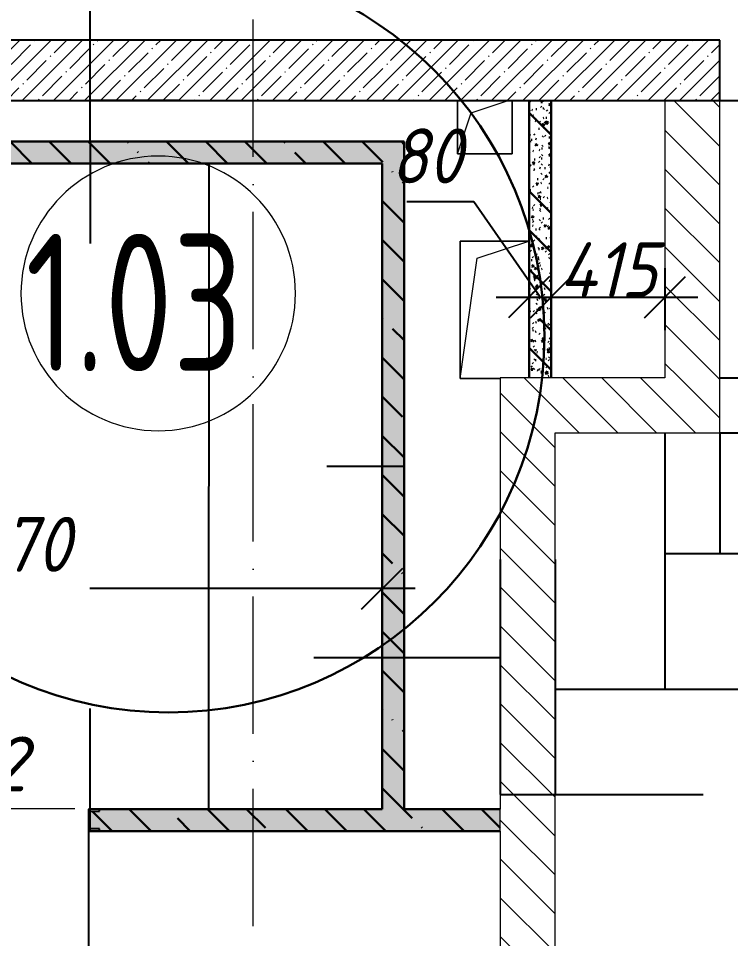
# Model space of a CAD drawing. Header units: millimetres. Extents: x 12986 to 523328, y -9759 to 30092.
# Drawn here: x 69152 to 71746, y 22478 to 25829 of the extents above; entities that cross this region are included whole.
import ezdxf

# ---------------------------------------------------------------- set-up
doc = ezdxf.new("R2010")
doc.units = ezdxf.units.MM
doc.linetypes.add('50_200_ШТРИХ_1Т_ш5_п1_п1_', pattern=[700, 500, -100, 0, -100])
for name, color, linetype, lineweight in [('0) ПГП', 1, 'Continuous', 30), ('2) Расчет', 1, 'Continuous', 30), ('A-ANNO-DIMS', 7, 'Continuous', 9), ('A-AREA-IDEN', 7, 'Continuous', 9), ('A-DOOR-IDEN', 7, 'Continuous', 9), ('A-FLOR', 7, 'Continuous', 9), ('A-GENM', 7, 'Continuous', 9), ('A-GENM-1', 7, 'Continuous', 25), ('A-GENM-IDEN', 7, 'Continuous', 9), ('A-WALL-1', 7, 'Continuous', 25), ('A-WALL-PATT-1', 7, 'Continuous', 5), ('Оси-2', 7, '50_200_ШТРИХ_1Т_ш5_п1_п1_', 9)]:
    doc.layers.add(name, color=color, linetype=linetype, lineweight=lineweight)
doc.layers.add('0)Допникки кружки', color=7, linetype='Continuous', plot=False)
for name, color, linetype, lineweight, true_color in [('A-WALL-2', 7, 'Continuous', 13, 0x000000), ('A-WALL-3', 7, 'Continuous', 5, 0x000000), ('A-WALL-9', 7, 'Continuous', 5, 0x0070df), ('A-WALL-PATT-2', 7, 'Continuous', 5, 0xce0000)]:
    doc.layers.add(name, color=color, linetype=linetype, lineweight=lineweight, true_color=true_color)
doc.styles.add('ISOCPEUR_I_3', font='isocpeui.ttf', dxfattribs={"width": 0.9, "height": 200})
doc.styles.add('ISOCPEUR_I_5', font='isocpeui.ttf', dxfattribs={"height": 200})
doc.styles.add('СПДС', font='ГОСТ тип А.ttf', dxfattribs={"width": 0.9})
doc.dimstyles.new('ISO-2_0_0_9К_СРЕДНИЙ_1', dxfattribs={"dimscale": 304.8, "dimtxt": 199.196235, "dimasz": 0.492126, "dimexe": 0.393701, "dimexo": 0, "dimgap": 0, "dimtad": 1, "dimdec": 0, "dimzin": 0, "dimdsep": 46, "dimtxsty": 'ISOCPEUR_I_3', "dimblk1": 'OBLIQUE', "dimblk2": 'OBLIQUE', "dimsah": 1, "dimcen": 0.09, "dimdle": 0.393701, "dimazin": 0, "dimtfac": 1, "dimtdec": 4, "dimtix": 1, "dimtmove": 2, "dimatfit": 3, "dimfxl": 1, "dimtvp": 1, "dimtolj": 1, "dimtzin": 0, "dimarcsym": 2})
doc.dimstyles.new('ISO-2_0_0_9К_СРЕДНИЙ_6', dxfattribs={"dimscale": 304.8, "dimtxt": 199.196235, "dimasz": 0.492126, "dimexe": 0.393701, "dimexo": 0, "dimgap": 0, "dimtad": 1, "dimdec": 0, "dimzin": 0, "dimdsep": 46, "dimtxsty": 'ISOCPEUR_I_3', "dimblk1": 'OBLIQUE', "dimblk2": 'OBLIQUE', "dimsah": 1, "dimcen": 0.09, "dimdle": 0.393701, "dimazin": 0, "dimtfac": 1, "dimtdec": 4, "dimtix": 1, "dimtmove": 1, "dimatfit": 3, "dimfxl": 1, "dimtvp": 1, "dimtolj": 1, "dimtzin": 0, "dimarcsym": 2})
doc.dimstyles.new('ISO-2_0_0_9К_СРЕДНИЙ_7', dxfattribs={"dimscale": 304.8, "dimtxt": 199.196235, "dimasz": 0.492126, "dimexe": 0.393701, "dimexo": 0, "dimgap": 0, "dimtad": 1, "dimdec": 0, "dimzin": 0, "dimdsep": 46, "dimtxsty": 'ISOCPEUR_I_3', "dimblk1": 'OBLIQUE', "dimblk2": 'OBLIQUE', "dimsah": 1, "dimcen": 0.09, "dimdle": 0.393701, "dimazin": 0, "dimtfac": 1, "dimtdec": 4, "dimtix": 1, "dimtmove": 0, "dimatfit": 3, "dimfxl": 1, "dimtvp": 1, "dimtolj": 1, "dimtzin": 0, "dimarcsym": 2})
doc.dimstyles.new('ISO-2_0_0_9К_СРЕДНИЙ_ФОН', dxfattribs={"dimscale": 304.8, "dimtxt": 199.196235, "dimasz": 0.492126, "dimexe": 0.393701, "dimexo": 0, "dimgap": 0.164042, "dimtad": 1, "dimdec": 0, "dimdsep": 46, "dimtxsty": 'ISOCPEUR_I_3', "dimblk1": 'OBLIQUE', "dimblk2": 'OBLIQUE', "dimsah": 1, "dimcen": 0.09, "dimdle": 0.393701, "dimazin": 0, "dimtfac": 1, "dimtdec": 4, "dimtix": 1, "dimtmove": 1, "dimatfit": 3, "dimfxl": 1, "dimtvp": 1, "dimtfill": 1, "dimtolj": 1, "dimtzin": 0, "dimarcsym": 2})
doc.dimstyles.new('ISO-2_0_0_9К_СРЕДНИЙ_ФОН_1', dxfattribs={"dimscale": 304.8, "dimtxt": 199.196235, "dimasz": 0.492126, "dimexe": 0.393701, "dimexo": 0, "dimgap": 0.164042, "dimtad": 1, "dimdec": 0, "dimdsep": 46, "dimtxsty": 'ISOCPEUR_I_3', "dimblk1": 'OBLIQUE', "dimblk2": 'OBLIQUE', "dimsah": 1, "dimcen": 0.09, "dimdle": 0.393701, "dimazin": 0, "dimtfac": 1, "dimtdec": 4, "dimtix": 1, "dimtmove": 0, "dimatfit": 3, "dimfxl": 1, "dimtvp": 1, "dimtfill": 1, "dimtolj": 1, "dimtzin": 0, "dimarcsym": 2})
doc.dimstyles.new('ISO-2_0_0_9К_СРЕДНИЙ_ФОН_2', dxfattribs={"dimscale": 304.8, "dimtxt": 199.196235, "dimasz": 0.492126, "dimexe": 0.393701, "dimexo": 0, "dimgap": 0.164042, "dimtad": 1, "dimdec": 0, "dimdsep": 46, "dimtxsty": 'ISOCPEUR_I_3', "dimblk1": 'OBLIQUE', "dimblk2": 'OBLIQUE', "dimsah": 1, "dimcen": 0.09, "dimdle": 0.393701, "dimazin": 0, "dimtfac": 1, "dimtdec": 4, "dimtix": 1, "dimtmove": 2, "dimatfit": 3, "dimfxl": 1, "dimtvp": 1, "dimtfill": 1, "dimtolj": 1, "dimtzin": 0, "dimarcsym": 2})
doc.dimstyles.get("Standard").update_dxf_attribs({"dimtxt": 0.18, "dimasz": 0.18, "dimexe": 0.18, "dimexo": 0.0625, "dimgap": 0.09, "dimtad": 0, "dimtih": 1, "dimtoh": 1, "dimdec": 4, "dimzin": 0, "dimdsep": 46, "dimtxsty": 'Standard', "dimcen": 0.09, "dimadec": 0, "dimazin": 0, "dimtfac": 1, "dimtdec": 4, "dimtofl": 0, "dimtmove": 0, "dimatfit": 3, "dimfxl": 1, "dimtolj": 1, "dimtzin": 0, "dimarcsym": 0})
pattern_1 = [(50, (61996.893, 0), (72.87376, -6.37607), [7.62, -83.82]), (355, (61996.89, 0), (-14.09699, 76.42244), [6.096, -67.056]), (100.451, (62002.966, -0.53), (58.77696, 70.04687), [6.476, -71.236]), (46.184, (61996.89, 20.32), (108.43142, -16.81745), [11.43, -125.73]), (96.636, (62005.93, 18.92), (94.961, 98.9709), [9.714, -106.854]), (351.184, (61996.89, 20.32), (94.96227, 98.9702), [9.144, -100.584]), (21, (62007.053, 15.24), (60.64565, -40.90654), [7.62, -83.82]), (326, (62007.05, 15.24), (24.72083, 73.67493), [6.096, -67.056]), (71.451, (62012.11, 11.83), (85.36689, 32.76874), [6.476, -71.236]), (37.5, (61996.893, 0), (1.235525, 33.822432), [3.353, -62.89, 3.353, -64.719, -67.31]), (37.5, (61996.893, 0), (1.235525, 33.822432), [-134.315, 3.353, -63.957]), (7.5, (61996.893, 0), (26.728146, 40.07255), [3.353, -35.458, 3.353, -61.366, -25.654]), (7.5, (61996.893, 0), (26.728146, 40.07255), [-103.53, 3.353, -22.301]), (327.5, (61974.236, 0), (54.236318, -2.292117), [3.353, -22.047, 3.353, -75.895, -105.156]), (327.5, (61974.236, 0), (54.236318, -2.292117), [-104.648, 3.353, -101.803]), (317.5, (61964.076, 0), (59.25158, 10.17014), [3.353, -29.667, 3.353, -49.276, -74.676]), (317.5, (61964.076, 0), (59.25158, 10.17014), [-85.649, 3.353, -71.323])]
pattern_2 = [(135, (61996.9, 0), (-142.5612, -142.5612), []), (135, (62139.46, 0), (-142.5612, -142.5612), [252.016, -50.403, 3.353, -47.05])]
pattern_3 = [(135, (61996.89, 0), (-70.71068, -70.71068), [])]

# ---------------------------------------------------------------- blocks, each defined once
blk = doc.blocks.new('AR_Отверстие прямоугольное _в плите_ - AR_Отверстие прямоугольное _в плите_-24428611-АР1_Кладочный план 1 этажа')
at = {"layer": 'A-GENM'}
for p, q in [((-100, 95), (-100, -100)), ((-50, 50), (85, 95)), ((100, -100), (100, 95)), ((-100, -100), (-50, 50)), ((-100, -100), (100, -100))]:
    blk.add_line(p, q, dxfattribs=at)
blk = doc.blocks.new('AR_Отверстие прямоугольное _в плите_ - AR_Отверстие прямоугольное _в плите_-24428856-АР1_Кладочный план 1 этажа')
at = {"layer": 'A-GENM'}
for p, q in [((125, 250), (-125, 250)), ((-125, 250), (-125, -250)), ((-62.5, 187.5), (125, 250)), ((125, -248), (125, 250)), ((-125, -250), (-62.5, 187.5)), ((-125, -250), (21, -250))]:
    blk.add_line(p, q, dxfattribs=at)
blk = doc.blocks.new('Фахверк_СКБ_Швеллер_Тип 2 - СМ-1_80х2230h-26952290-АР1_Кладочный план 1 этажа')
at = {"layer": 'A-GENM-1'}
for p, q in [((165, 40), (125, 40)), ((125, 40), (125, -40)), ((165, 32.6), (165, 40)), ((129.5, 32.6), (165, 32.6)), ((129.5, -32.6), (129.5, 32.6)), ((165, -32.6), (129.5, -32.6)), ((165, -40), (165, -32.6)), ((125, -40), (165, -40))]:
    blk.add_line(p, q, dxfattribs=at)
blk = doc.blocks.new('_Oblique')
at = {"color": 0, "linetype": 'ByBlock', "lineweight": -2}
blk.add_line((-0.5, -0.5), (0.5, 0.5), dxfattribs=at)
blk = doc.blocks.new('DIMBLOCK57-АР1_Кладочный план 1 этажа')
at = {"layer": 'A-ANNO-DIMS', "color": 0, "lineweight": -2, "transparency": 16777216}
for p, q in [((72342.7, 24777.8), (72192.7, 24777.8)), ((72192.7, 24777.8), (72192.7, 24520)), ((72192.7, 24200), (72192.7, 24640)), ((71709.9, 24520), (72312.7, 24520)), ((71706.9, 24320), (72312.7, 24320))]:
    blk.add_line(p, q, dxfattribs=at)
at = {"layer": 'Defpoints', "color": 0, "transparency": 16777216}
for p in [(71709.9, 24520), (72192.7, 24520), (71706.9, 24320)]:
    blk.add_point(p, dxfattribs=at)
at = {"layer": 'A-ANNO-DIMS', "color": 0, "lineweight": -2, "transparency": 16777216, "xscale": 150, "yscale": 150, "zscale": 150}
for p, rotation in [((72192.7, 24520), 90), ((72192.7, 24320), 270)]:
    blk.add_blockref('_Oblique', p, dxfattribs=dict(at, rotation=rotation))
at = {"layer": 'A-ANNO-DIMS', "color": 0, "transparency": 16777216, "insert": (72450.5, 24733.6), "char_height": 200, "width": 455.087, "attachment_point": 1, "rotation": 90, "line_spacing_factor": 1.149209, "style": 'ISOCPEUR_I_3', "bg_fill": 3, "box_fill_scale": 1.1, "bg_fill_color": 256, "bg_fill_true_color": 13158600, "bg_fill_transparency": 0}
blk.add_mtext('\\A1;200', dxfattribs=at)
blk = doc.blocks.new('DIMBLOCK58-АР1_Кладочный план 1 этажа')
at = {"layer": 'A-ANNO-DIMS', "color": 0, "lineweight": -2, "transparency": 16777216}
for p, q in [((72192.7, 24400), (72192.7, 25650)), ((71506.9, 25530), (72312.7, 25530)), ((71709.9, 24520), (72312.7, 24520))]:
    blk.add_line(p, q, dxfattribs=at)
at = {"layer": 'Defpoints', "color": 0, "transparency": 16777216}
for p in [(71506.9, 25530), (72192.7, 25530), (71709.9, 24520)]:
    blk.add_point(p, dxfattribs=at)
at = {"layer": 'A-ANNO-DIMS', "color": 0, "lineweight": -2, "transparency": 16777216, "xscale": 150, "yscale": 150, "zscale": 150}
for p, rotation in [((72192.7, 25530), 90), ((72192.7, 24520), 270)]:
    blk.add_blockref('_Oblique', p, dxfattribs=dict(at, rotation=rotation))
at = {"layer": 'A-ANNO-DIMS', "color": 0, "transparency": 16777216, "insert": (72042.7, 25025), "char_height": 200, "width": 514.846, "attachment_point": 5, "rotation": 90, "style": 'ISOCPEUR_I_3', "bg_fill": 3, "box_fill_scale": 1.1, "bg_fill_color": 256, "bg_fill_true_color": 13158600, "bg_fill_transparency": 0}
blk.add_mtext('\\A1;1010', dxfattribs=at)
blk = doc.blocks.new('DIMBLOCK60-АР1_Кладочный план 1 этажа')
at = {"layer": 'A-ANNO-DIMS', "color": 0, "lineweight": -2, "transparency": 16777216}
for p, q in [((68006.9, 23858.6), (68006.9, 23632.6)), ((70476.9, 23858.6), (70476.9, 23632.6)), ((67886.9, 23752.6), (68881, 23752.6)), ((70596.9, 23752.6), (69412.4, 23752.6))]:
    blk.add_line(p, q, dxfattribs=at)
at = {"layer": 'Defpoints', "color": 0, "transparency": 16777216}
for p in [(68006.9, 23858.6), (70476.9, 23858.6), (70476.9, 23752.6)]:
    blk.add_point(p, dxfattribs=at)
at = {"layer": 'A-ANNO-DIMS', "color": 0, "lineweight": -2, "transparency": 16777216, "xscale": 150, "yscale": 150, "zscale": 150, "rotation": 180}
blk.add_blockref('_Oblique', (68006.9, 23752.6), dxfattribs=at)
at = {"layer": 'A-ANNO-DIMS', "color": 0, "lineweight": -2, "transparency": 16777216, "xscale": 150, "yscale": 150, "zscale": 150}
blk.add_blockref('_Oblique', (70476.9, 23752.6), dxfattribs=at)
at = {"layer": 'A-ANNO-DIMS', "color": 0, "transparency": 16777216, "insert": (68834.1, 24013.9), "char_height": 200, "width": 625.17, "attachment_point": 1, "line_spacing_factor": 1.149209, "style": 'ISOCPEUR_I_3'}
blk.add_mtext('\\A1;2470', dxfattribs=at)
blk = doc.blocks.new('DIMBLOCK61-АР1_Кладочный план 1 этажа')
at = {"layer": 'A-ANNO-DIMS', "color": 0, "lineweight": -2, "transparency": 16777216}
for p, q in [((70476.9, 24197.5), (70275.8, 24197.5)), ((70476.9, 23858.7), (70476.9, 24197.7)), ((70556.7, 24197.5), (70477.1, 24197.5)), ((70556.9, 23858.7), (70556.9, 24197.7))]:
    blk.add_line(p, q, dxfattribs=at)
at = {"layer": 'A-ANNO-DIMS', "color": 0, "transparency": 16777216}
for points in [[(70477.1, 24197.5), (70477.1, 24197.5), (70476.9, 24197.5)], [(70556.7, 24197.5), (70556.7, 24197.5), (70556.9, 24197.5)]]:
    blk.add_solid(points, dxfattribs=at)
at = {"layer": 'Defpoints', "color": 0, "transparency": 16777216}
for p in [(70556.9, 24197.5), (70476.9, 23858.6), (70556.9, 23858.6)]:
    blk.add_point(p, dxfattribs=at)
at = {"layer": 'A-ANNO-DIMS', "color": 0, "transparency": 16777216, "insert": (70123.5, 24197.6), "char_height": 0.18, "width": 303.391, "attachment_point": 1, "line_spacing_factor": 1.149209}
blk.add_mtext('\\A1;80.0000', dxfattribs=at)
blk = doc.blocks.new('DIMBLOCK62-АР1_Кладочный план 1 этажа')
at = {"layer": 'A-ANNO-DIMS', "color": 0, "lineweight": -2, "transparency": 16777216}
for p, q in [((70556.9, 23858.6), (70556.9, 23500.4)), ((70906.9, 23858.6), (70906.9, 23500.4)), ((70556.9, 23500.6), (70227.4, 23500.6)), ((70906.7, 23500.6), (70557.1, 23500.6))]:
    blk.add_line(p, q, dxfattribs=at)
at = {"layer": 'A-ANNO-DIMS', "color": 0, "transparency": 16777216}
for points in [[(70557.1, 23500.6), (70557.1, 23500.6), (70556.9, 23500.6)], [(70906.7, 23500.6), (70906.7, 23500.6), (70906.9, 23500.6)]]:
    blk.add_solid(points, dxfattribs=at)
at = {"layer": 'Defpoints', "color": 0, "transparency": 16777216}
for p in [(70556.9, 23858.6), (70906.9, 23858.6), (70906.9, 23500.6)]:
    blk.add_point(p, dxfattribs=at)
at = {"layer": 'A-ANNO-DIMS', "color": 0, "transparency": 16777216, "insert": (69999.2, 23500.7), "char_height": 0.18, "width": 455.087, "attachment_point": 1, "line_spacing_factor": 1.149209}
blk.add_mtext('\\A1;350.0000', dxfattribs=at)
blk = doc.blocks.new('DIMBLOCK63-АР1_Кладочный план 1 этажа')
at = {"layer": 'A-ANNO-DIMS', "color": 0, "lineweight": -2, "transparency": 16777216}
for p, q in [((70906.9, 23858.6), (70906.9, 23003.1)), ((71106.9, 23858.6), (71106.9, 23003.1)), ((70907.1, 23003.3), (71106.7, 23003.3)), ((71106.9, 23003.3), (71646.5, 23003.3))]:
    blk.add_line(p, q, dxfattribs=at)
at = {"layer": 'A-ANNO-DIMS', "color": 0, "transparency": 16777216}
for points in [[(70907.1, 23003.3), (70907.1, 23003.3), (70906.9, 23003.3)], [(71106.7, 23003.3), (71106.7, 23003.3), (71106.9, 23003.3)]]:
    blk.add_solid(points, dxfattribs=at)
at = {"layer": 'Defpoints', "color": 0, "transparency": 16777216}
for p in [(70906.9, 23858.6), (71106.9, 23858.6), (71106.9, 23003.3)]:
    blk.add_point(p, dxfattribs=at)
at = {"layer": 'A-ANNO-DIMS', "color": 0, "transparency": 16777216, "insert": (71419.6, 23003.4), "char_height": 0.18, "width": 455.087, "attachment_point": 1, "line_spacing_factor": 1.149209}
blk.add_mtext('\\A1;200.0000', dxfattribs=at)
blk = doc.blocks.new('DIMBLOCK64-АР1_Кладочный план 1 этажа')
at = {"layer": 'A-ANNO-DIMS', "color": 0, "lineweight": -2, "transparency": 16777216}
for p, q in [((71506.9, 24316.9), (71506.9, 23386.2)), ((71106.9, 23858.6), (71106.9, 23386.2)), ((71107.1, 23386.4), (71506.7, 23386.4)), ((71506.9, 23386.4), (71818.8, 23386.4))]:
    blk.add_line(p, q, dxfattribs=at)
at = {"layer": 'A-ANNO-DIMS', "color": 0, "transparency": 16777216}
for points in [[(71107.1, 23386.4), (71107.1, 23386.4), (71106.9, 23386.4)], [(71506.7, 23386.4), (71506.7, 23386.4), (71506.9, 23386.4)]]:
    blk.add_solid(points, dxfattribs=at)
at = {"layer": 'Defpoints', "color": 0, "transparency": 16777216}
for p in [(71506.9, 24317), (71106.9, 23858.6), (71506.9, 23386.4)]:
    blk.add_point(p, dxfattribs=at)
at = {"layer": 'A-ANNO-DIMS', "color": 0, "transparency": 16777216, "insert": (71582.7, 23386.5), "char_height": 0.18, "width": 473.474, "attachment_point": 1, "line_spacing_factor": 1.149209}
blk.add_mtext('\\A1;400.0000', dxfattribs=at)
blk = doc.blocks.new('DIMBLOCK65-АР1_Кладочный план 1 этажа')
at = {"layer": 'A-ANNO-DIMS', "color": 0, "lineweight": -2, "transparency": 16777216}
for p, q in [((71506.9, 24316.9), (71506.9, 23880.4)), ((71706.9, 24319.9), (71706.9, 23880.4)), ((71507.1, 23880.5), (71706.7, 23880.5)), ((71706.9, 23880.5), (72047, 23880.5))]:
    blk.add_line(p, q, dxfattribs=at)
at = {"layer": 'A-ANNO-DIMS', "color": 0, "transparency": 16777216}
for points in [[(71507.1, 23880.6), (71507.1, 23880.5), (71506.9, 23880.5)], [(71706.7, 23880.6), (71706.7, 23880.5), (71706.9, 23880.5)]]:
    blk.add_solid(points, dxfattribs=at)
at = {"layer": 'Defpoints', "color": 0, "transparency": 16777216}
for p in [(71506.9, 24317), (71706.9, 24320), (71706.9, 23880.5)]:
    blk.add_point(p, dxfattribs=at)
at = {"layer": 'A-ANNO-DIMS', "color": 0, "transparency": 16777216, "insert": (71820.1, 23880.7), "char_height": 0.18, "width": 455.087, "attachment_point": 1, "line_spacing_factor": 1.149209}
blk.add_mtext('\\A1;200.0000', dxfattribs=at)
blk = doc.blocks.new('DIMBLOCK66-АР1_Кладочный план 1 этажа')
at = {"layer": 'A-ANNO-DIMS', "color": 0, "lineweight": -2, "transparency": 16777216}
for p, q in [((68306.9, 22860.7), (68306.9, 21629.8)), ((69406.9, 22870), (69406.9, 21629.8)), ((68186.9, 21749.8), (69526.9, 21749.8))]:
    blk.add_line(p, q, dxfattribs=at)
at = {"layer": 'Defpoints', "color": 0, "transparency": 16777216}
for p in [(68306.9, 22860.7), (69406.9, 22870), (69406.9, 21749.8)]:
    blk.add_point(p, dxfattribs=at)
at = {"layer": 'A-ANNO-DIMS', "color": 0, "lineweight": -2, "transparency": 16777216, "xscale": 150, "yscale": 150, "zscale": 150, "rotation": 180}
blk.add_blockref('_Oblique', (68306.9, 21749.8), dxfattribs=at)
at = {"layer": 'A-ANNO-DIMS', "color": 0, "lineweight": -2, "transparency": 16777216, "xscale": 150, "yscale": 150, "zscale": 150}
blk.add_blockref('_Oblique', (69406.9, 21749.8), dxfattribs=at)
at = {"layer": 'A-ANNO-DIMS', "color": 0, "transparency": 16777216, "insert": (68856.9, 21899.8), "char_height": 200, "width": 514.846, "attachment_point": 5, "style": 'ISOCPEUR_I_3', "bg_fill": 3, "box_fill_scale": 1.1, "bg_fill_color": 256, "bg_fill_true_color": 13158600, "bg_fill_transparency": 0}
blk.add_mtext('\\A1;1100', dxfattribs=at)
blk = doc.blocks.new('DIMBLOCK67-АР1_Кладочный план 1 этажа')
at = {"layer": 'A-ANNO-DIMS', "color": 0, "lineweight": -2, "transparency": 16777216}
for p, q in [((69406.9, 22870), (69406.9, 21629.8)), ((70906.9, 21855.8), (70906.9, 21629.8)), ((69286.9, 21749.8), (70013.1, 21749.8)), ((71026.9, 21749.8), (70555.3, 21749.8))]:
    blk.add_line(p, q, dxfattribs=at)
at = {"layer": 'Defpoints', "color": 0, "transparency": 16777216}
for p in [(69406.9, 22870), (70906.9, 21855.8), (70906.9, 21749.8)]:
    blk.add_point(p, dxfattribs=at)
at = {"layer": 'A-ANNO-DIMS', "color": 0, "lineweight": -2, "transparency": 16777216, "xscale": 150, "yscale": 150, "zscale": 150, "rotation": 180}
blk.add_blockref('_Oblique', (69406.9, 21749.8), dxfattribs=at)
at = {"layer": 'A-ANNO-DIMS', "color": 0, "lineweight": -2, "transparency": 16777216, "xscale": 150, "yscale": 150, "zscale": 150}
blk.add_blockref('_Oblique', (70906.9, 21749.8), dxfattribs=at)
at = {"layer": 'A-ANNO-DIMS', "color": 0, "transparency": 16777216, "insert": (70003.8, 22061), "char_height": 200, "width": 560.814, "attachment_point": 1, "line_spacing_factor": 1.149209, "style": 'ISOCPEUR_I_3', "bg_fill": 3, "box_fill_scale": 1.1, "bg_fill_color": 256, "bg_fill_true_color": 13158600, "bg_fill_transparency": 0}
blk.add_mtext('\\A1;1500', dxfattribs=at)
blk = doc.blocks.new('DIMBLOCK68-АР1_Кладочный план 1 этажа')
at = {"layer": 'A-ANNO-DIMS', "color": 0, "lineweight": -2, "transparency": 16777216}
for p, q in [((69412.8, 22950), (69412.8, 23315.8)), ((69412.8, 23315.8), (69412.9, 23315.8)), ((69738.7, 22950), (69412.6, 22950)), ((69412.8, 22870.2), (69412.8, 22949.8)), ((69738.7, 22870), (69412.6, 22870))]:
    blk.add_line(p, q, dxfattribs=at)
at = {"layer": 'A-ANNO-DIMS', "color": 0, "transparency": 16777216}
for points in [[(69412.7, 22949.8), (69412.8, 22949.8), (69412.8, 22950)], [(69412.7, 22870.2), (69412.8, 22870.2), (69412.8, 22870)]]:
    blk.add_solid(points, dxfattribs=at)
at = {"layer": 'Defpoints', "color": 0, "transparency": 16777216}
for p in [(69412.8, 22950), (69738.8, 22950), (69738.8, 22870)]:
    blk.add_point(p, dxfattribs=at)
at = {"layer": 'A-ANNO-DIMS', "color": 0, "transparency": 16777216, "insert": (69413, 23164.1), "char_height": 0.18, "width": 303.391, "attachment_point": 1, "rotation": 90, "line_spacing_factor": 1.149209}
blk.add_mtext('\\A1;80.0000', dxfattribs=at)
blk = doc.blocks.new('DIMBLOCK69-АР1_Кладочный план 1 этажа')
at = {"layer": 'A-ANNO-DIMS', "color": 0, "lineweight": -2, "transparency": 16777216}
for p, q in [((69738.9, 25300), (69845, 25300)), ((69844.9, 25299.8), (69844.9, 24125.2)), ((69844.9, 22950.2), (69844.9, 24124.8)), ((69738.9, 22950), (69845, 22950))]:
    blk.add_line(p, q, dxfattribs=at)
at = {"layer": 'A-ANNO-DIMS', "color": 0, "transparency": 16777216}
for points in [[(69844.8, 25299.8), (69844.9, 25299.8), (69844.9, 25300)], [(69844.8, 22950.2), (69844.9, 22950.2), (69844.9, 22950)]]:
    blk.add_solid(points, dxfattribs=at)
at = {"layer": 'Defpoints', "color": 0, "transparency": 16777216}
for p in [(69738.8, 25300), (69844.9, 25300), (69738.8, 22950)]:
    blk.add_point(p, dxfattribs=at)
at = {"layer": 'A-ANNO-DIMS', "color": 0, "transparency": 16777216, "insert": (69844.9, 24125), "char_height": 0.18, "width": 606.782, "attachment_point": 5}
blk.add_mtext('\\A1;2350.0000', dxfattribs=at)
blk = doc.blocks.new('DIMBLOCK70-АР1_Кладочный план 1 этажа')
at = {"layer": 'A-ANNO-DIMS', "color": 0, "lineweight": -2, "transparency": 16777216}
for p, q in [((69738.7, 25380), (69413.4, 25380)), ((69413.5, 25379.8), (69413.5, 25300.2)), ((69738.7, 25300), (69413.4, 25300)), ((69413.5, 25300), (69413.5, 25009.4)), ((69413.5, 25009.4), (69413.4, 25009.4))]:
    blk.add_line(p, q, dxfattribs=at)
at = {"layer": 'A-ANNO-DIMS', "color": 0, "transparency": 16777216}
for points in [[(69413.5, 25379.8), (69413.6, 25379.8), (69413.5, 25380)], [(69413.5, 25300.2), (69413.6, 25300.2), (69413.5, 25300)]]:
    blk.add_solid(points, dxfattribs=at)
at = {"layer": 'Defpoints', "color": 0, "transparency": 16777216}
for p in [(69413.5, 25380), (69738.8, 25380), (69738.8, 25300)]:
    blk.add_point(p, dxfattribs=at)
at = {"layer": 'A-ANNO-DIMS', "color": 0, "transparency": 16777216, "insert": (69413, 24857.7), "char_height": 0.18, "width": 303.391, "attachment_point": 1, "rotation": 90, "line_spacing_factor": 1.149209}
blk.add_mtext('\\A1;80.0000', dxfattribs=at)
blk = doc.blocks.new('DIMBLOCK71-АР1_Кладочный план 1 этажа')
at = {"layer": 'A-ANNO-DIMS', "color": 0, "lineweight": -2, "transparency": 16777216}
for p, q in [((69412.8, 25530), (69412.8, 26055.7)), ((69412.8, 26055.7), (69412.9, 26055.7)), ((69738.7, 25530), (69412.6, 25530)), ((69412.8, 25380.2), (69412.8, 25529.8)), ((69738.7, 25380), (69412.6, 25380))]:
    blk.add_line(p, q, dxfattribs=at)
at = {"layer": 'A-ANNO-DIMS', "color": 0, "transparency": 16777216}
for points in [[(69412.7, 25529.8), (69412.8, 25529.8), (69412.8, 25530)], [(69412.7, 25380.2), (69412.8, 25380.2), (69412.8, 25380)]]:
    blk.add_solid(points, dxfattribs=at)
at = {"layer": 'Defpoints', "color": 0, "transparency": 16777216}
for p in [(69412.8, 25530), (69738.8, 25530), (69738.8, 25380)]:
    blk.add_point(p, dxfattribs=at)
at = {"layer": 'A-ANNO-DIMS', "color": 0, "transparency": 16777216, "insert": (69413, 25851.1), "char_height": 0.18, "width": 409.118, "attachment_point": 1, "rotation": 90, "line_spacing_factor": 1.149209}
blk.add_mtext('\\A1;150.0000', dxfattribs=at)
blk = doc.blocks.new('AAR_СКБ_Марка_Двери_Перемычка и проем - Марка перемычки и проема-25306769-АР1_Кладочный план 1 этажа')
at = {"layer": 'A-DOOR-IDEN'}
for p, q in [((-5, 0), (5, 0)), ((-0.968, -0.984), (-1.986, -2.747)), ((1.067, -0.984), (-0.968, -0.984)), ((2.085, -2.747), (1.067, -0.984)), ((-1.986, -2.747), (-0.968, -4.509)), ((1.067, -4.509), (2.085, -2.747)), ((-0.968, -4.509), (1.067, -4.509))]:
    blk.add_line(p, q, dxfattribs=at)
blk = doc.blocks.new('DIMBLOCK736-АР1_Кладочный план 1 этажа')
at = {"layer": 'A-ANNO-DIMS', "color": 0, "lineweight": -2, "transparency": 16777216}
for p, q in [((70811, 25161.3), (70567.2, 25161.3)), ((71051.9, 24813.5), (70811, 25161.3)), ((71011.9, 24919.6), (71011.9, 24693.5)), ((71091.9, 24919.6), (71091.9, 24693.5)), ((70891.9, 24813.5), (71211.9, 24813.5))]:
    blk.add_line(p, q, dxfattribs=at)
at = {"layer": 'Defpoints', "color": 0, "transparency": 16777216}
for p in [(71011.9, 24919.6), (71091.9, 24919.6), (71091.9, 24813.5)]:
    blk.add_point(p, dxfattribs=at)
at = {"layer": 'A-ANNO-DIMS', "color": 0, "lineweight": -2, "transparency": 16777216, "xscale": 150, "yscale": 150, "zscale": 150, "rotation": 180}
blk.add_blockref('_Oblique', (71011.9, 24813.5), dxfattribs=at)
at = {"layer": 'A-ANNO-DIMS', "color": 0, "lineweight": -2, "transparency": 16777216, "xscale": 150, "yscale": 150, "zscale": 150}
blk.add_blockref('_Oblique', (71091.9, 24813.5), dxfattribs=at)
at = {"layer": 'A-ANNO-DIMS', "color": 0, "transparency": 16777216, "insert": (70507.6, 25428), "char_height": 200, "width": 303.391, "attachment_point": 1, "line_spacing_factor": 1.149209, "style": 'ISOCPEUR_I_3'}
blk.add_mtext('\\A1;80', dxfattribs=at)
blk = doc.blocks.new('DIMBLOCK737-АР1_Кладочный план 1 этажа')
at = {"layer": 'A-ANNO-DIMS', "color": 0, "lineweight": -2, "transparency": 16777216}
for p, q in [((71091.9, 24919.6), (71091.9, 24693.5)), ((71506.9, 24919.6), (71506.9, 24693.5)), ((70971.9, 24813.5), (71626.9, 24813.5))]:
    blk.add_line(p, q, dxfattribs=at)
at = {"layer": 'Defpoints', "color": 0, "transparency": 16777216}
for p in [(71091.9, 24919.6), (71506.9, 24919.6), (71506.9, 24813.5)]:
    blk.add_point(p, dxfattribs=at)
at = {"layer": 'A-ANNO-DIMS', "color": 0, "lineweight": -2, "transparency": 16777216, "xscale": 150, "yscale": 150, "zscale": 150, "rotation": 180}
blk.add_blockref('_Oblique', (71091.9, 24813.5), dxfattribs=at)
at = {"layer": 'A-ANNO-DIMS', "color": 0, "lineweight": -2, "transparency": 16777216, "xscale": 150, "yscale": 150, "zscale": 150}
blk.add_blockref('_Oblique', (71506.9, 24813.5), dxfattribs=at)
at = {"layer": 'A-ANNO-DIMS', "color": 0, "transparency": 16777216, "insert": (71299.4, 24913.5), "char_height": 200, "width": 427.506, "attachment_point": 5, "style": 'ISOCPEUR_I_3'}
blk.add_mtext('\\A1;415', dxfattribs=at)
blk = doc.blocks.new('Марка_Помещения - Номер-25198446-Объем проектирования 1 этажа')
at = {"layer": 'A-AREA-IDEN'}
for start, end in [(360, 180), (180, 360)]:
    blk.add_arc((0, 0), 2.5, start, end, dxfattribs=at)

msp = doc.modelspace()

# ---------------------------------------------------------------- hatches: boundary and pattern name
at = {"layer": '0) ПГП'}
h = msp.add_hatch(dxfattribs=at)
h.set_pattern_fill('FP_16', color=256, style=0, pattern_type=2)
h.set_pattern_definition(pattern_1)
h.paths.add_polyline_path([(71011.89328, 24520.00001), (71091.89328, 24520.00001), (71091.89328, 25530.00001), (71011.89328, 25530.00001)], flags=0)
h = msp.add_hatch(dxfattribs=at)
h.set_pattern_fill('FP_17', color=256, style=0, pattern_type=2)
h.set_pattern_definition(pattern_2)
h.paths.add_polyline_path([(71011.89328, 24520.00001), (71091.89328, 24520.00001), (71091.89328, 25530.00001), (71011.89328, 25530.00001)], flags=0)
h = msp.add_hatch(dxfattribs=at)
h.set_pattern_fill('FP_16', color=256, style=0, pattern_type=2)
h.set_pattern_definition(pattern_1)
h.paths.add_polyline_path([(68006.89328, 25300.00001), (70476.89328, 25300.00001), (70476.89328, 25380.00001), (68006.89328, 25380.00001)], flags=0)
h = msp.add_hatch(dxfattribs=at)
h.set_pattern_fill('FP_17', color=256, style=0, pattern_type=2)
h.set_pattern_definition(pattern_2)
h.paths.add_polyline_path([(68006.89328, 25300.00001), (70476.89328, 25300.00001), (70476.89328, 25380.00001), (68006.89328, 25380.00001)], flags=0)
h = msp.add_hatch(dxfattribs=at)
h.set_pattern_fill('FP_16', color=256, style=0, pattern_type=2)
h.set_pattern_definition(pattern_1)
h.paths.add_polyline_path([(70476.89328, 22950.00001), (70556.89328, 22950.00001), (70556.89328, 25380.00001), (70476.89328, 25380.00001), (70476.89328, 23681.35459)], flags=0)
h = msp.add_hatch(dxfattribs=at)
h.set_pattern_fill('FP_17', color=256, style=0, pattern_type=2)
h.set_pattern_definition(pattern_2)
h.paths.add_polyline_path([(70476.89328, 22950.00001), (70556.89328, 22950.00001), (70556.89328, 25380.00001), (70476.89328, 25380.00001), (70476.89328, 23681.35459)], flags=0)
h = msp.add_hatch(dxfattribs=at)
h.set_pattern_fill('FP_16', color=256, style=0, pattern_type=2)
h.set_pattern_definition(pattern_1)
h.paths.add_polyline_path([(69446.89328, 22870.00001), (70906.89328, 22870.00001), (70906.89328, 22950.00001), (69446.89328, 22950.00001), (69446.89328, 22942.60001), (69411.39328, 22942.60001), (69411.39328, 22877.40001), (69446.89328, 22877.40001), (69446.89328, 22872.99066)], flags=0)
h.paths.add_polyline_path([(68266.89328, 22870.00001), (68266.89328, 22877.40001), (68302.39328, 22877.40001), (68302.39328, 22942.60001), (68266.89328, 22942.60001), (68266.89328, 22950.00001), (68006.89328, 22950.00001), (68006.89328, 22870.00001)], flags=0)
h = msp.add_hatch(dxfattribs=at)
h.set_pattern_fill('FP_17', color=256, style=0, pattern_type=2)
h.set_pattern_definition(pattern_2)
h.paths.add_polyline_path([(69446.89328, 22870.00001), (70906.89328, 22870.00001), (70906.89328, 22950.00001), (69446.89328, 22950.00001), (69446.89328, 22942.60001), (69411.39328, 22942.60001), (69411.39328, 22877.40001), (69446.89328, 22877.40001), (69446.89328, 22872.99066)], flags=0)
h.paths.add_polyline_path([(68266.89328, 22870.00001), (68266.89328, 22877.40001), (68302.39328, 22877.40001), (68302.39328, 22942.60001), (68266.89328, 22942.60001), (68266.89328, 22950.00001), (68006.89328, 22950.00001), (68006.89328, 22870.00001)], flags=0)
at = {"layer": 'A-WALL-PATT-1'}
h = msp.add_hatch(dxfattribs=at)
h.set_pattern_fill('FP_1', color=256, style=0, pattern_type=2)
h.set_pattern_definition([(45, (61996.89, 0), (-57.02463, 57.02463), []), (45, (62053.92, 0), (-57.02463, 57.02463), [100.806, -20.161, 3.353, -16.808])])
h.paths.add_polyline_path([(71506.89328, 25530.00001), (71706.89328, 25530.00001), (71706.89328, 25750.00001), (66056.89328, 25750.00001), (66056.89328, 25530.00001), (71091.89328, 25530.00001)], flags=0)
at = {"layer": 'A-WALL-PATT-2'}
h = msp.add_hatch(dxfattribs=at)
h.set_pattern_fill('FP_3', color=256, style=0, pattern_type=2)
h.set_pattern_definition(pattern_3)
h.paths.add_polyline_path([(71506.89328, 24520.00001), (71706.89328, 24520.00001), (71706.89328, 25530.00001), (71506.89328, 25530.00001)], flags=0)
h = msp.add_hatch(dxfattribs=at)
h.set_pattern_fill('FP_3', color=256, style=0, pattern_type=2)
h.set_pattern_definition(pattern_3)
h.paths.add_polyline_path([(70906.89328, 22870.00001), (71106.89328, 22870.00001), (71106.89328, 24520.00001), (70906.89328, 24520.00001), (70906.89328, 22950.00001)], flags=0)
h = msp.add_hatch(dxfattribs=at)
h.set_pattern_fill('FP_3', color=256, style=0, pattern_type=2)
h.set_pattern_definition(pattern_3)
h.paths.add_polyline_path([(71706.89328, 24320.00001), (71706.89328, 24520.00001), (71106.89328, 24520.00001), (71106.89328, 24320.00001)], flags=0)
h = msp.add_hatch(dxfattribs=at)
h.set_pattern_fill('FP_3', color=256, style=0, pattern_type=2)
h.set_pattern_definition(pattern_3)
h.paths.add_polyline_path([(71106.89328, 20970), (71106.89328, 22870.00001), (70906.89328, 22870.00001), (70906.89328, 20970)], flags=0)

# ---------------------------------------------------------------- linework, layer by layer
at = {"layer": '0) ПГП'}
for p, q in [((71011.89328, 25530.00001), (71011.89328, 24520.00001)), ((70556.89328, 25380.00001), (68006.89328, 25380.00001)), ((70476.89328, 25300.00001), (70476.89328, 22950.00001)), ((70476.89328, 22950.00001), (69446.89328, 22950.00001)), ((70906.89328, 22950.00001), (70556.89328, 22950.00001))]:
    msp.add_line(p, q, dxfattribs=at)
at = {"layer": '0)Допникки кружки', "color": 6, "lineweight": 30}
msp.add_circle((69698.38563, 24671.38563), 1369.38563, dxfattribs=at)
at = {"layer": '2) Расчет'}
for p, q in [((71091.89328, 24520.00001), (71091.89328, 25530.00001)), ((70556.89328, 22950.00001), (70556.89328, 25380.00001)), ((68006.89328, 25300.00001), (70476.89328, 25300.00001)), ((69446.89328, 22870.00001), (70906.89328, 22870.00001))]:
    msp.add_line(p, q, dxfattribs=at)
at = {"layer": 'A-FLOR'}
for p, q in [((70750.89328, 25335.00001), (70750.89328, 25530.00001)), ((70950.89328, 25530.00001), (70950.89328, 25335.00001)), ((70950.89328, 25335.00001), (70750.89328, 25335.00001)), ((70760.89328, 25018.00001), (71010.89328, 25018.00001)), ((70760.89328, 24518.00001), (70760.89328, 25018.00001)), ((71010.89328, 25018.00001), (71010.89328, 24520.00001)), ((70906.89328, 24518.00001), (70760.89328, 24518.00001))]:
    msp.add_line(p, q, dxfattribs=at)
at = {"layer": 'A-WALL-1'}
for p, q in [((71706.89328, 25750.00001), (66056.89328, 25750.00001)), ((71706.89328, 25530.00001), (71706.89328, 25750.00001)), ((66056.89328, 25530.00001), (71706.89328, 25530.00001))]:
    msp.add_line(p, q, dxfattribs=at)
at = {"layer": 'A-WALL-2'}
for p, q in [((71506.89328, 25530.00001), (71506.89328, 24520.00001)), ((71706.89328, 24320.00001), (71706.89328, 25530.00001)), ((70906.89328, 24520.00001), (70906.89328, 22950.00001)), ((71011.89328, 24520.00001), (70906.89328, 24520.00001)), ((71506.89328, 24520.00001), (71091.89328, 24520.00001)), ((71106.89328, 22200.00001), (71106.89328, 24320.00001)), ((71106.89328, 24320.00001), (71706.89328, 24320.00001)), ((70906.89328, 22870.00001), (70906.89328, 20770))]:
    msp.add_line(p, q, dxfattribs=at)
at = {"layer": 'A-WALL-3'}
msp.add_line((71091.89328, 24520.00001), (71011.89328, 24520.00001), dxfattribs=at)
at = {"layer": 'A-WALL-9'}
msp.add_line((70906.89328, 22870.00001), (70906.89328, 22950.00001), dxfattribs=at)
at = {"layer": 'Оси-2'}
msp.add_line((70006.89325, -4080), (70006.89325, 28636.94316), dxfattribs=at)

# ---------------------------------------------------------------- block references
at = {"layer": 'A-AREA-IDEN', "xscale": 199.9999999999999, "yscale": 199.9999999999999, "zscale": 199.9999999999999}
msp.add_blockref('Марка_Помещения - Номер-25198446-Объем проектирования 1 этажа', (69661.10617, 24827.19568), dxfattribs=at)
at = {"layer": 'A-GENM'}
for name, p in [('AR_Отверстие прямоугольное _в плите_ - AR_Отверстие прямоугольное _в плите_-24428611-АР1_Кладочный план 1 этажа', (70850.89328, 25435.00001)), ('AR_Отверстие прямоугольное _в плите_ - AR_Отверстие прямоугольное _в плите_-24428856-АР1_Кладочный план 1 этажа', (70885.89328, 24768.00001))]:
    msp.add_blockref(name, p, dxfattribs=at)
at = {"layer": 'A-GENM-1'}
msp.add_blockref('Фахверк_СКБ_Швеллер_Тип 2 - СМ-1_80х2230h-26952290-АР1_Кладочный план 1 этажа', (69281.89328, 22910.00001), dxfattribs=at)

# ---------------------------------------------------------------- texts
at = {"layer": 'A-AREA-IDEN', "insert": (69177.33987, 25044.31429), "char_height": 500, "width": 1212.1515, "attachment_point": 1, "style": 'СПДС'}
msp.add_mtext('1.03', dxfattribs=at)
at = {"layer": 'A-GENM-IDEN', "insert": (68808.06668, 23214.22543), "char_height": 200, "width": 481.0125, "attachment_point": 1, "style": 'ISOCPEUR_I_5'}
msp.add_mtext('-12', dxfattribs=at)

# ---------------------------------------------------------------- dimensions: what is measured, and where the dimension line sits
at = {"layer": 'A-ANNO-DIMS'}
for base, p1, p2, picture, middle in [((69412.76944, 25530.00001), (69738.79232, 25380.00001), (69738.79232, 25530.00001), 'DIMBLOCK71-АР1_Кладочный план 1 этажа', (69413.15944, 26055.68371)), ((69413.54944, 25380.00001), (69738.79232, 25300.00001), (69738.79232, 25380.00001), 'DIMBLOCK70-АР1_Кладочный план 1 этажа', (69413.15944, 25009.38342))]:
    dim = msp.add_linear_dim(base=base, p1=p1, p2=p2, angle=90, dimstyle='Standard', dxfattribs=at)
    dim.commit()
    dim.dimension.update_dxf_attribs({"geometry": picture, "text_midpoint": middle, "dimtype": 160, "text_rotation": 90})
for base, p1, p2, dimstyle, override, picture, middle in [((71091.89328, 24813.50907), (71011.89328, 24919.57509), (71091.89328, 24919.57509), 'ISO-2_0_0_9К_СРЕДНИЙ_6', {"dimpost": '<>', "dimfxl": 80}, 'DIMBLOCK736-АР1_Кладочный план 1 этажа', (70811.00907, 25161.32677)), ((70476.89328, 23752.58097), (68006.89328, 23858.64699), (70476.89328, 23858.64699), 'ISO-2_0_0_9К_СРЕДНИЙ_1', {"dimpost": '<>', "dimfxl": 2470}, 'DIMBLOCK60-АР1_Кладочный план 1 этажа', (69146.71713, 23880.53879))]:
    dim = msp.add_linear_dim(base=base, p1=p1, p2=p2, dimstyle=dimstyle, override=override, dxfattribs=at)
    dim.commit()
    dim.dimension.update_dxf_attribs({"geometry": picture, "text_midpoint": middle, "dimtype": 160})
dim = msp.add_linear_dim(base=(69844.85833, 25300.00001), p1=(69738.79232, 22950.00001), p2=(69738.79232, 25300.00001), angle=90, dimstyle='Standard', dxfattribs=at)
dim.commit()
dim.dimension.update_dxf_attribs({"geometry": 'DIMBLOCK69-АР1_Кладочный план 1 этажа', "text_midpoint": (69844.85833, 24125.00001)})
for base, p1, p2, picture, middle in [((70556.89328, 24197.50097), (70476.89328, 23858.64699), (70556.89328, 23858.64699), 'DIMBLOCK61-АР1_Кладочный план 1 этажа', (70275.21441, 24197.50097)), ((70906.89328, 23500.61577), (70556.89328, 23858.64699), (70906.89328, 23858.64699), 'DIMBLOCK62-АР1_Кладочный план 1 этажа', (70226.76835, 23500.61577)), ((71106.89328, 23003.30005), (70906.89328, 23858.64699), (71106.89328, 23858.64699), 'DIMBLOCK63-АР1_Кладочный план 1 этажа', (71647.10119, 23003.30005))]:
    dim = msp.add_linear_dim(base=base, p1=p1, p2=p2, dimstyle='Standard', dxfattribs=at)
    dim.commit()
    dim.dimension.update_dxf_attribs({"geometry": picture, "text_midpoint": middle, "dimtype": 160})

# ---------------------------------------------------------------- next in the draw order: dimensions: what is measured, and where the dimension line sits
dim = msp.add_linear_dim(base=(72192.70109, 24520.00001), p1=(71706.89328, 24320.00001), p2=(71709.94128, 24520.00001), angle=90, dimstyle='ISO-2_0_0_9К_СРЕДНИЙ_ФОН', override={"dimpost": '<>', "dimfxl": 200.023224}, dxfattribs=at)
dim.commit()
dim.dimension.update_dxf_attribs({"geometry": 'DIMBLOCK57-АР1_Кладочный план 1 этажа', "text_midpoint": (72459.75999, 24777.76193), "dimtype": 160, "text_rotation": 90})
dim = msp.add_linear_dim(base=(69406.89328, 21749.75281), p1=(68306.89328, 22860.72624), p2=(69406.89328, 22870.00001), dimstyle='ISO-2_0_0_9К_СРЕДНИЙ_ФОН_1', override={"dimpost": '<>', "dimfxl": 1100.039091}, dxfattribs=at)
dim.commit()
dim.dimension.update_dxf_attribs({"geometry": 'DIMBLOCK66-АР1_Кладочный план 1 этажа', "text_midpoint": (68856.89328, 21899.75281)})

# ---------------------------------------------------------------- next in the draw order: dimensions: what is measured, and where the dimension line sits
dim = msp.add_linear_dim(base=(72192.70109, 25530.00001), p1=(71709.94128, 24520.00001), p2=(71506.89328, 25530.00001), angle=90, dimstyle='ISO-2_0_0_9К_СРЕДНИЙ_ФОН_1', override={"dimpost": '<>', "dimfxl": 1030.207984}, dxfattribs=at)
dim.commit()
dim.dimension.update_dxf_attribs({"geometry": 'DIMBLOCK58-АР1_Кладочный план 1 этажа', "text_midpoint": (72042.70109, 25025.00001)})
for base, p1, p2, picture, middle in [((71506.89328, 23386.38948), (71106.89328, 23858.64699), (71506.89328, 24316.95201), 'DIMBLOCK64-АР1_Кладочный план 1 этажа', (71819.38846, 23386.38948)), ((71706.89328, 23880.53879), (71506.89328, 24316.95201), (71706.89328, 24320.00001), 'DIMBLOCK65-АР1_Кладочный план 1 этажа', (72047.60273, 23880.53879))]:
    dim = msp.add_linear_dim(base=base, p1=p1, p2=p2, dimstyle='Standard', dxfattribs=at)
    dim.commit()
    dim.dimension.update_dxf_attribs({"geometry": picture, "text_midpoint": middle, "dimtype": 160})
dim = msp.add_linear_dim(base=(70906.89328, 21749.75281), p1=(69406.89328, 22870.00001), p2=(70906.89328, 21855.81883), dimstyle='ISO-2_0_0_9К_СРЕДНИЙ_ФОН_2', override={"dimpost": '<>', "dimfxl": 1810.680386}, dxfattribs=at)
dim.commit()
dim.dimension.update_dxf_attribs({"geometry": 'DIMBLOCK67-АР1_Кладочный план 1 этажа', "text_midpoint": (70284.23145, 21927.71063), "dimtype": 160})

# ---------------------------------------------------------------- next in the draw order: block references
at = {"layer": 'A-DOOR-IDEN', "xscale": 99.99999999999993, "yscale": 99.99999999999993, "zscale": 99.99999999999993}
msp.add_blockref('AAR_СКБ_Марка_Двери_Перемычка и проем - Марка перемычки и проема-25306769-АР1_Кладочный план 1 этажа', (68856.89328, 22951.75146), dxfattribs=at)

# ---------------------------------------------------------------- next in the draw order: dimensions: what is measured, and where the dimension line sits
at = {"layer": 'A-ANNO-DIMS'}
dim = msp.add_linear_dim(base=(71506.89328, 24813.50907), p1=(71091.89328, 24919.57509), p2=(71506.89328, 24919.57509), dimstyle='ISO-2_0_0_9К_СРЕДНИЙ_7', override={"dimpost": '<>', "dimfxl": 415}, dxfattribs=at)
dim.commit()
dim.dimension.update_dxf_attribs({"geometry": 'DIMBLOCK737-АР1_Кладочный план 1 этажа', "text_midpoint": (71299.39328, 24913.50907)})
dim = msp.add_linear_dim(base=(69412.76944, 22950.00001), p1=(69738.79232, 22870.00001), p2=(69738.79232, 22950.00001), angle=90, dimstyle='Standard', dxfattribs=at)
dim.commit()
dim.dimension.update_dxf_attribs({"geometry": 'DIMBLOCK68-АР1_Кладочный план 1 этажа', "text_midpoint": (69413.15944, 23315.77223), "dimtype": 160, "text_rotation": 90})

doc.saveas('drawing.dxf')
